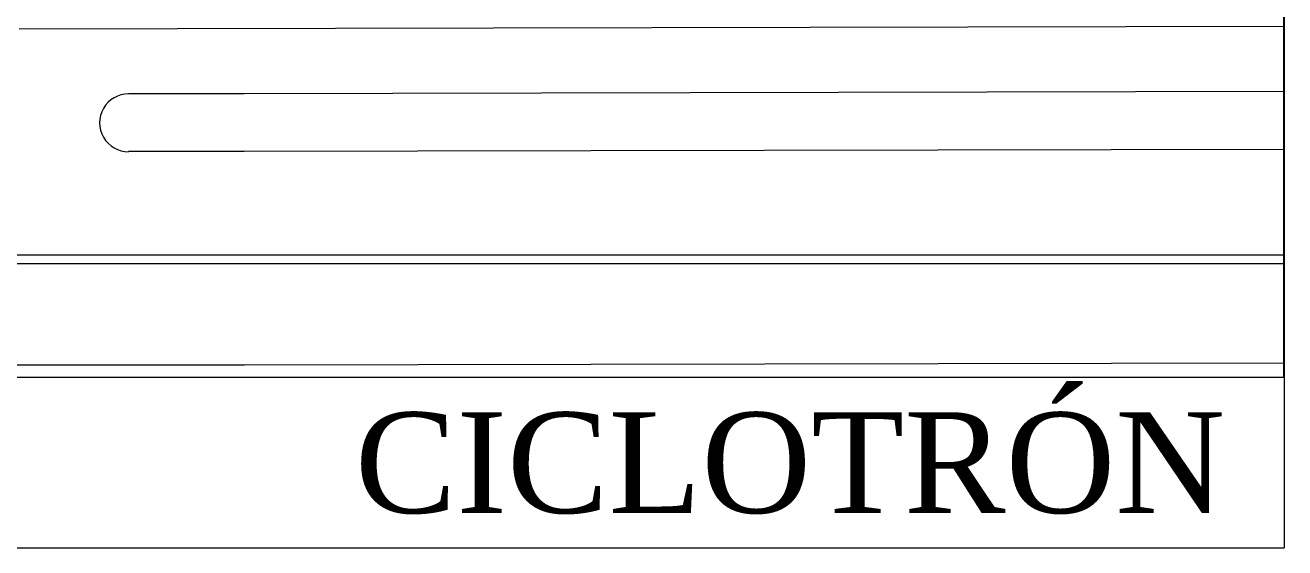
# Model space of a CAD drawing. Header units: metres. Extents: x -22.5 to 67.5, y 0 to 64.7.
# Drawn here: x 63.282 to 67.035, y 42.653 to 44.209 of the extents above; entities that cross this region are included whole.
import ezdxf

# ---------------------------------------------------------------- set-up
doc = ezdxf.new("R2010")
doc.units = ezdxf.units.M
doc.layers.add('XREF PIE 1.100$0$G-ANNO-TTLB', color=7, linetype='Continuous', lineweight=9)
doc.layers.add('XREF PIE 1.100$0$G-IMPT', color=7, linetype='Continuous', lineweight=9)
doc.styles.add('XREF PIE 1.100$0$Times New Roman', font='times.ttf', dxfattribs={"height": 0.003})

# ---------------------------------------------------------------- blocks, each defined once
blk = doc.blocks.new('*U20')
at = {"layer": 'XREF PIE 1.100$0$G-ANNO-TTLB', "insert": (-0.02767974559944175, 0.004036881429226202), "char_height": 0.003, "width": 0.03142615, "attachment_point": 1, "style": 'XREF PIE 1.100$0$Times New Roman'}
blk.add_mtext('CICLOTRÓN', dxfattribs=at)
blk = doc.blocks.new('XREF PIE 1.100$0$ZUM-TB-XX-PP_PIE DE PLANO - CDL_CONJUNTO_dwg-1452923-PLANTA BAJA GENERAL')
at = {"layer": 'XREF PIE 1.100$0$G-IMPT'}
blk.add_line((0.120013311841629, 0.01044134660127897), (0.08233342312498464, 0.01036612258228974), dxfattribs=at)
at = {"layer": 'XREF PIE 1.100$0$G-IMPT', "flags": 128}
for points in [[(0, 0), (0.12, 0), (0.12, 0.0748782895601067), (1.589012453451222e-05, 0.0748782895601067), (1.589012453451222e-05, 0)], [(0.1200170758939569, 0.008504816308274826), (0.08902916549521507, 0.008444584812464791), (0.0855878449328041, 0.008444584812464791)], [(0.1200204217182459, 0.0067834560478257), (0.08903251131950404, 0.006723224552015669), (0.08558615211180533, 0.006723224552015669)], [(0.1200266357473311, 0.003632752042879678), (0.0005161654879325683, 0.003632752042879678), (0.0005161654879325683, 0.003384889608966459), (0.1200265752896585, 0.003384889608966459), (0.1200265752896585, 0.003632752042879678)], [(0.1200327893187437, 0.0004205707993681817), (0.08904487892000183, 0.0003603393035581497), (0.007818911186644963, 0.0003603393035581497), (0.0005101112696530852, 0.0002341852974081892)]]:
    blk.add_lwpolyline(points, dxfattribs=at)
at = {"layer": 'XREF PIE 1.100$0$G-IMPT'}
blk.add_arc((0.0855869985223047, 0.0075779692277667), 0.0008606848895696083, 89.94365445733244, 270.2538438167848, dxfattribs=at)
blk = doc.blocks.new('XREF PIE 1.100$0$ZUM-TB-XX-PP_PIE DE PLANO - ZUM_TB_PP_XX__PIE DE PLANO 90x60cm-1443826-PLANTA BAJA GENERAL')
at = {"layer": 'XREF PIE 1.100$0$G-ANNO-TTLB', "lineweight": 13}
for p in [(0.4268000000000008, 0.4650000000000057), (0.3067999999999991, 0.3800000000000057)]:
    blk.add_line(p, (0.4268000000000007, 0.3800000000000057), dxfattribs=at)
blk.add_blockref('XREF PIE 1.100$0$ZUM-TB-XX-PP_PIE DE PLANO - CDL_CONJUNTO_dwg-1452923-PLANTA BAJA GENERAL', (0.3067889470010053, 0.3850775580070812))

msp = doc.modelspace()

# ---------------------------------------------------------------- block references
at = {"xscale": 99.99999999999999, "yscale": 99.99999999999999, "zscale": 99.99999999999999}
msp.add_blockref('*U20', (67.03243673540635, 42.65274860170268), dxfattribs=at)

# ---------------------------------------------------------------- next in the draw order: block references
at = {"layer": 'XREF PIE 1.100$0$G-ANNO-TTLB', "xscale": 100.0000000000004, "yscale": 100.0000000000004, "zscale": 100.0000000000004}
msp.add_blockref('XREF PIE 1.100$0$ZUM-TB-XX-PP_PIE DE PLANO - ZUM_TB_PP_XX__PIE DE PLANO 90x60cm-1443826-PLANTA BAJA GENERAL', (24.35243673540815, 4.652748601700069), dxfattribs=at)

doc.saveas('drawing.dxf')
